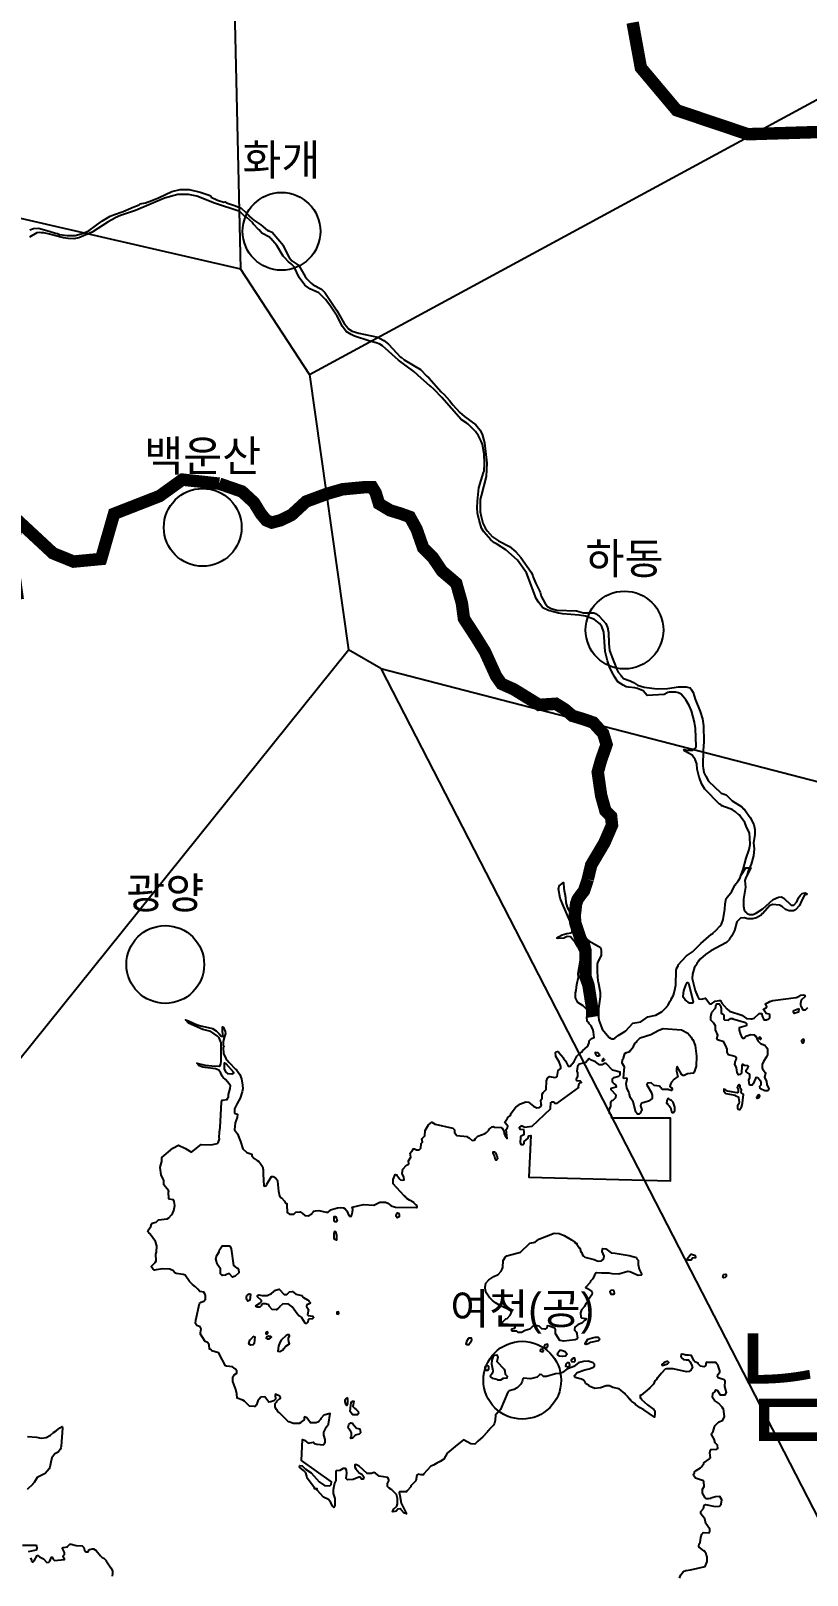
# Model space of a CAD drawing. Header units: millimetres. Extents: x -954552 to 1497340, y -301250 to 736091.
# Drawn here: x 248636 to 273600, y 144995 to 194640 of the extents above; entities that cross this region are included whole.
import ezdxf
from ezdxf.enums import TextEntityAlignment as Align

# ---------------------------------------------------------------- set-up
doc = ezdxf.new("R2010")
doc.units = ezdxf.units.MM
for name, color, linetype in [('2121', 7, 'Continuous'), ('2122', 7, 'Continuous'), ('2411', 7, 'Continuous'), ('AWS', 4, 'Continuous'), ('AWS명', 2, 'Continuous'), ('MAIN-RIVER', 5, 'Continuous'), ('관측소명', 3, 'Continuous'), ('티센', 6, 'Continuous')]:
    doc.layers.add(name, color=color, linetype=linetype)
doc.styles.get("Standard").update_dxf_attribs({"font": ''})
doc.styles.get('Standard').set_extended_font_data('Gulim')

msp = doc.modelspace()

# ---------------------------------------------------------------- linework, layer by layer
at = {"layer": '2121', "color": 7}
for points in [[(269491, 144899), (269534, 145005), (269612, 145096), (269640, 145118), (269702, 145140), (269846, 145162), (270321, 145267), (270389, 145433), (270388, 145570), (270372, 145604), (270378, 145611), (270366, 145622), (270357, 145676), (270288, 145780), (270275, 145780), (270131, 145888), (270118, 145923), (270130, 146001), (270161, 146044), (270178, 146200), (270210, 146307), (270254, 146351), (270254, 146364), (270454, 146358), (270472, 146392), (270472, 146477), (270347, 146658), (270315, 146807), (270183, 146969), (270183, 147044), (270264, 147138), (270288, 147245), (270288, 147245), (270326, 147266), (270645, 147202), (270779, 147215), (270832, 147277), (270857, 147415), (270788, 147524), (270656, 147514), (270505, 147466), (270498, 147457), (270429, 147450), (270351, 147447), (270316, 147475), (270231, 147631), (270236, 147759), (270287, 147844), (270280, 148001), (270267, 148022), (270011, 148115), (269958, 148192), (269947, 148236), (269979, 148280), (269979, 148312), (270035, 148362), (270174, 148440), (270204, 148471), (270278, 148587), (270278, 148600), (270465, 148732), (270465, 148745), (270490, 148769), (270473, 148925), (270473, 148925), (270489, 149026), (270501, 149038), (270695, 149042), (270726, 149070), (270719, 149170), (270638, 149251), (270613, 149363), (270524, 149517), (270537, 149560), (270574, 149615), (270620, 149761), (270642, 149801), (270754, 149914), (270885, 149979), (270947, 150089), (270909, 150339), (270896, 150339), (270871, 150395), (270752, 150525), (270620, 150610), (270558, 150701), (270570, 150834), (270638, 150898), (270663, 150950), (270707, 150938), (270808, 150788), (270964, 150795), (271007, 150865), (270957, 151064), (270969, 151233), (270931, 151276), (270931, 151276), (270743, 151335), (270718, 151370), (270731, 151444), (270792, 151520), (270792, 151563), (270736, 151723), (270666, 151828), (270404, 151827), (270360, 151843), (270348, 151830), (270330, 151709), (270306, 151708), (270293, 151695), (270173, 151708), (270095, 151790), (270093, 151804), (269986, 151848), (269952, 151896), (269885, 152052), (269780, 152071), (269695, 152071), (269636, 152083), (269581, 152096), (269551, 152087), (269543, 152028), (269560, 151977), (269620, 151931), (269713, 151918), (269781, 151914), (269836, 151855), (269887, 151733), (269887, 151733), (269908, 151657), (269871, 151593), (269807, 151538), (269719, 151525), (269293, 151627), (269080, 151629), (269036, 151613), (268906, 151481), (268888, 151448), (268869, 151441), (268863, 151421), (268783, 151330), (268771, 151327), (268762, 151298), (268707, 151243), (268657, 151137), (268539, 151015), (268539, 151002), (268521, 150996), (268265, 150783), (268233, 150768), (268233, 150699), (268252, 150686), (268278, 150640), (268466, 150468), (268673, 150322), (268699, 150278), (268704, 150188), (268688, 150076), (268352, 150308), (268229, 150375), (268229, 150375), (268084, 150476), (268057, 150512), (267949, 150588), (267925, 150612), (267915, 150639), (267895, 150645), (267829, 150715), (267809, 150752), (267755, 150800), (267735, 150834), (267558, 150984), (267346, 151027), (267245, 151077), (267133, 151076), (266952, 151011), (266771, 150993), (266589, 151074), (266564, 151103), (266467, 151154), (266464, 151196), (266408, 151261), (266339, 151292), (266136, 151347), (266126, 151360), (266120, 151410), (266126, 151428), (266206, 151504), (266451, 151590), (266585, 151625), (266725, 151683), (266762, 151725), (266762, 151725), (266762, 151774), (266724, 151824), (266562, 151868), (266410, 151860), (266326, 151845), (266250, 151816), (266102, 151705), (265875, 151615), (265732, 151508), (265636, 151479), (265508, 151464), (265220, 151376), (265120, 151378), (265064, 151438), (265013, 151443), (264989, 151434), (264920, 151359), (264703, 151302), (264477, 151323), (264458, 151304), (264436, 151224), (264396, 151135), (264273, 151012), (264178, 150959), (264022, 150921), (263971, 150874), (263737, 150321), (263706, 150277), (263617, 150203), (263612, 150177), (263575, 150139), (263575, 150139), (263569, 149977), (263545, 149878), (263514, 149820), (263373, 149676), (263367, 149656), (263337, 149638), (263321, 149604), (263321, 149604), (263173, 149437), (263008, 149298), (262911, 149201), (262786, 149216), (262550, 149340), (262350, 149181), (262025, 148911), (261920, 148724), (261797, 148648), (261692, 148593), (261588, 148533), (261494, 148495), (261264, 148235), (261264, 148223), (261186, 148223), (261089, 148238), (261051, 148212), (261021, 148031), (260853, 147862), (260853, 147836), (260736, 147708), (260716, 147674), (260491, 147667), (260484, 147649), (260498, 147553), (260542, 147311), (260718, 146962), (260642, 146985), (260536, 147102), (260536, 147114), (260517, 147124), (260442, 147111), (260380, 147054), (260337, 147036), (260262, 147029), (260299, 147113), (260405, 147210), (260430, 147285), (260429, 147460), (260391, 147582), (260247, 147732), (260247, 147732), (260184, 147772), (260184, 147785), (260159, 147791), (260103, 147847), (260103, 147941), (260152, 148028), (260152, 148053), (260120, 148137), (259840, 148177), (259721, 148271), (259670, 148289), (259586, 148266), (259452, 148263), (259189, 148493), (259110, 148540), (259063, 148556), (259051, 148543), (259051, 148464), (259083, 148415), (259196, 148281), (259283, 148238), (259346, 148150), (259321, 148076), (259271, 148081), (259221, 148144), (259183, 148144), (259002, 148068), (258815, 148061), (258777, 148099), (258794, 148280), (258789, 148368), (258789, 148368), (258751, 148423), (258677, 148423), (258576, 148361), (258457, 148348), (258439, 148338), (258447, 148041), (258403, 147947), (258360, 147735), (258361, 147622), (258411, 147460), (258411, 147235), (258381, 147167), (258333, 147215), (258280, 147331), (258211, 147422), (258049, 147503), (257848, 147730), (257817, 147733), (257848, 147770), (257758, 147767), (257760, 147802), (257522, 148116), (257509, 148177), (257475, 148282), (257407, 148353), (257277, 148462), (257289, 148518), (257358, 148507), (257470, 148401), (257648, 148286), (257909, 147990), (257909, 147990), (258079, 147871), (258254, 147866), (258291, 147903), (258309, 147990), (257338, 148675), (257374, 149350), (257436, 149337), (257555, 149234), (257730, 149264), (257755, 149229), (257837, 149201), (258042, 149187), (258074, 149215), (258105, 149271), (258105, 149352), (258060, 149489), (258060, 149589), (258146, 149759), (258210, 149846), (258260, 150189), (258052, 150139), (257961, 150029), (257948, 149996), (257896, 149945), (257891, 149926), (257815, 149895), (257628, 149894), (257515, 150056), (257440, 150081), (257427, 150055), (257428, 149987), (257428, 149987), (257345, 149937), (257333, 149912), (257313, 149899), (257259, 149874), (257085, 149867), (256933, 149918), (256897, 149941), (256628, 150215), (256590, 150243), (256549, 150314), (256532, 150320), (256496, 150390), (256495, 150515), (256544, 150570), (256544, 150582), (256638, 150675), (256669, 150681), (256669, 150700), (256644, 150743), (256525, 150806), (256507, 150808), (256488, 150790), (256501, 150652), (256451, 150599), (256352, 150565), (256288, 150558), (256157, 150726), (256026, 150720), (255933, 150601), (255896, 150469), (255846, 150419), (255846, 150419), (255820, 150412), (255664, 150424), (255504, 150590), (255457, 150617), (255265, 150688), (255255, 150820), (255225, 150966), (255131, 151216), (255130, 151366), (255173, 151435), (255255, 151485), (255255, 151566), (255204, 151631), (255123, 151691), (254929, 151712), (254892, 151726), (254690, 152108), (254665, 152139), (254458, 152201), (254428, 152248), (254384, 152264), (254366, 152400), (254354, 152422), (254314, 152475), (254239, 152506), (254095, 152743), (254091, 152784), (254112, 152912), (254075, 152980), (253975, 153018), (253925, 153088), (253925, 153088), (253945, 153193), (254060, 153724), (254110, 153774), (254197, 153806), (254247, 153862), (254253, 153987), (254234, 154040), (254202, 154087), (254065, 154118), (254008, 154187), (253932, 154261), (253837, 154335), (253738, 154437), (253594, 154635), (253538, 154659), (253311, 154688), (253269, 154709), (253219, 154762), (253219, 154774), (253100, 154833), (252882, 154844), (252669, 154807), (252614, 154804), (252555, 154838), (252501, 154913), (252635, 155042), (252669, 155100), (252658, 155316), (252675, 155380), (252685, 155581), (252640, 155720), (252640, 155720), (252472, 155959), (252472, 155972), (252427, 156003), (252399, 156045), (252410, 156089), (252496, 156199), (252517, 156281), (252538, 156311), (252664, 156340), (252739, 156412), (253020, 156454), (253076, 156485), (253156, 156574), (253200, 156642), (253231, 156721), (253262, 156876), (253249, 157008), (253224, 157055), (253086, 157082), (253074, 157094), (253067, 157319), (253073, 157325), (253061, 157360), (253067, 157369), (253048, 157369), (252910, 157537), (252909, 157693), (252902, 157708), (252827, 157862), (252799, 158100), (252805, 158155), (252805, 158155), (252845, 158293), (252844, 158418), (252844, 158418), (253203, 158718), (253387, 158817), (253607, 158711), (253805, 158591), (254110, 158839), (254429, 158824), (254627, 158874), (254667, 158927), (254667, 158927), (254698, 159018), (254691, 159062), (254697, 159230), (254722, 159380), (254762, 160205), (254788, 160268), (254944, 160281), (254956, 160293), (254950, 160319), (254990, 160375), (254996, 160447), (255048, 160638), (255061, 160725), (255014, 160794), (255014, 160794), (254898, 160925), (254816, 160990), (254783, 161040), (254747, 161137), (254684, 161224), (254578, 161267), (254240, 161310), (254165, 161328), (254046, 161371), (253970, 161454), (254240, 161385), (254454, 161367), (254696, 161361), (254715, 161370), (254741, 161420), (254758, 161530), (254753, 161967), (254751, 162110), (254739, 162166), (254687, 162270), (254643, 162323), (254423, 162472), (254161, 162540), (253704, 162738), (253607, 162848), (253707, 162817), (253986, 162689), (254145, 162639), (254474, 162566), (254592, 162498), (254669, 162414), (254669, 162414), (254684, 162411), (254686, 162397), (254755, 162317), (254817, 162315), (254795, 162473), (254799, 162623), (254834, 162603), (254887, 162471), (254893, 162405), (254863, 162313), (254819, 162149), (254820, 162035), (254857, 161989), (254819, 161960), (254836, 161767), (254908, 161605), (255002, 161481), (255232, 161255), (255253, 161247), (255253, 161235), (255360, 161089), (255408, 160945), (255442, 160748), (255455, 160638), (255436, 160532), (255368, 160326), (255274, 160157), (255182, 159988), (255183, 159857), (255195, 159838), (255286, 159816), (255265, 159710), (255208, 159533), (255187, 159313), (255286, 159179), (255378, 158931), (255456, 158697), (255584, 158584), (255737, 158528), (255737, 158472), (255813, 158384), (255913, 158319), (255969, 158295), (255969, 158282), (256013, 158241), (256082, 158135), (256107, 158023), (256104, 157886), (256127, 157511), (256140, 157499), (256200, 157505), (256215, 157521), (256228, 157559), (256370, 157812), (256427, 157812), (256495, 157778), (256495, 157765), (256508, 157765), (256552, 157700), (256564, 157656), (256604, 157342), (256635, 157187), (256671, 157137), (256691, 157127), (256792, 157013), (256826, 156949), (256868, 156939), (256866, 156903), (256874, 156651), (256874, 156651), (256955, 156599), (257093, 156596), (257159, 156659), (257293, 156678), (257363, 156632), (257449, 156553), (257555, 156541), (257668, 156610), (257668, 156623), (257723, 156679), (257723, 156692), (257786, 156711), (257898, 156718), (258136, 156662), (258192, 156662), (258267, 156724), (258267, 156737), (258498, 156807), (258595, 156813), (258685, 156801), (258748, 156774), (258801, 156703), (258861, 156551), (258880, 156530), (258930, 156527), (258954, 156573), (258975, 156662), (258986, 156764), (258970, 156827), (259329, 156910), (259660, 156886), (259660, 156886), (259859, 156980), (260043, 156984), (260116, 156954), (260228, 156863), (260359, 156819), (261028, 156813), (261059, 156828), (261046, 156878), (261028, 156885), (260947, 156962), (260952, 156972), (260815, 157051), (260731, 157106), (260692, 157140), (260698, 157150), (260675, 157155), (260666, 157183), (260637, 157193), (260288, 157569), (260288, 157712), (260356, 157869), (260406, 157866), (260406, 157853), (260500, 157720), (260526, 157701), (260576, 157695), (260638, 157708), (260625, 157789), (260581, 157902), (260593, 158049), (260711, 158170), (260711, 158170), (260774, 158201), (260792, 158220), (260779, 158314), (260854, 158427), (260829, 158558), (260922, 158664), (260928, 158696), (260972, 158699), (261034, 158668), (261128, 158672), (261178, 158721), (261184, 158871), (261227, 158916), (261208, 159021), (261302, 159115), (261319, 159284), (261419, 159472), (261529, 159557), (261637, 159488), (262207, 159362), (262257, 159313), (262263, 159225), (262339, 159125), (262663, 159098), (262663, 159086), (262733, 159058), (262827, 158967), (262901, 158974), (262932, 159034), (263007, 159103), (263248, 159195), (263248, 159195), (263291, 159227), (263359, 159303), (263359, 159316), (263469, 159409), (263503, 159417), (263541, 159395), (263762, 159380), (263788, 159360), (263844, 159280), (263856, 159187), (263892, 159115), (263950, 159035), (263919, 159325), (263969, 159387), (263974, 159425), (263886, 159530), (263880, 159552), (263967, 159680), (263967, 159693), (264048, 159775), (264061, 159775), (264079, 159843), (264222, 160025), (264235, 160025), (264235, 160038), (264378, 160144), (264554, 160214), (264634, 160196), (264803, 160070), (264909, 160021), (264997, 160028), (264997, 160028), (265040, 160062), (265059, 160098), (265046, 160135), (265040, 160259), (265083, 160328), (265083, 160459), (265108, 160509), (265207, 160604), (265219, 160884), (265250, 160966), (265318, 161029), (265487, 160998), (265531, 161002), (265556, 161030), (265592, 161223), (265680, 161279), (265674, 161342), (265623, 161498), (265522, 161672), (265503, 161797), (265534, 161822), (265572, 161826), (265618, 161800), (265766, 161620), (265766, 161608), (265829, 161527), (265917, 161353), (265980, 161355), (266110, 161512), (266197, 161675), (266337, 161808), (266337, 161808), (266376, 161833), (266376, 161846), (266552, 161995), (266589, 162113), (266595, 162176), (266670, 162245), (266751, 162283), (266733, 162448), (266705, 162544), (266656, 162639), (266662, 162645), (266583, 162730), (266577, 162762), (266531, 162807), (266516, 162930), (266524, 162976), (266523, 163163), (266400, 163292), (266229, 163406), (266147, 163549), (266156, 163720), (266174, 163795), (266189, 163987), (266245, 164218), (266232, 164337), (266308, 164761), (266329, 165031), (266316, 165034), (266258, 165140), (266249, 165173), (266232, 165185), (266232, 165185), (266236, 165198), (266223, 165198), (266154, 165321), (265990, 165517), (265884, 165523), (265773, 165475), (265594, 165463), (265546, 165468), (265609, 165519), (265725, 165575), (265876, 165621), (266015, 165641), (266040, 165667), (266040, 165748), (265976, 166011), (265728, 166581), (265661, 166759), (265604, 167062), (265616, 167078), (265622, 167159), (265765, 167259), (265772, 167071), (265830, 166784), (265837, 166616), (265887, 166472), (266119, 166058), (266447, 165519), (266565, 165400), (266578, 165400), (266603, 165375), (266953, 165174), (266979, 165082), (266979, 164926), (266855, 164676), (266849, 164626), (266847, 164389), (266864, 164089), (266876, 164064), (266946, 163733), (266947, 163583), (266886, 163208), (266892, 162939), (266905, 162839), (266994, 162578), (267013, 162549), (267238, 162281), (267251, 162278), (267251, 162266), (267316, 162240), (267376, 162235), (267376, 162235), (267420, 162254), (267527, 162338), (267737, 162468), (267756, 162489), (267769, 162489), (267993, 162744), (268255, 162782), (268479, 162944), (268735, 163002), (268941, 163112), (269091, 163266), (269091, 163278), (269134, 163322), (269187, 163431), (269231, 163497), (269231, 163515), (269302, 163641), (269327, 163710), (269376, 163960), (269387, 164439), (269399, 164494), (269449, 164578), (269455, 164616), (269716, 164904), (269909, 165030), (270177, 165300), (270520, 165599), (270569, 165620), (270569, 165632), (270678, 165729), (270794, 165854), (270794, 165854), (270842, 165927), (270899, 166077), (270951, 166407), (270963, 166580), (270997, 166746), (271177, 166977), (271270, 167172), (271390, 167331), (271441, 167414), (271469, 167491), (271626, 167730), (271790, 167732), (271628, 167421), (271601, 167323), (271616, 167108), (271553, 166729), (271554, 166501), (271575, 166384), (271596, 166347), (271631, 166309), (271644, 166309), (271644, 166296), (271673, 166261), (271742, 166230), (271854, 166230), (271936, 166261), (272172, 166413), (272503, 166713), (272677, 166795), (272771, 166796), (272846, 166758), (273084, 166535), (273172, 166535), (273265, 166635), (273323, 166764), (273377, 166847), (273439, 166910), (273533, 166926), (273578, 166906), (273591, 166875), (273513, 166857), (273426, 166699), (273426, 166699), (273353, 166523), (273228, 166378), (273160, 166347), (273023, 166346), (272909, 166390), (272810, 166483), (272710, 166533), (272491, 166557), (272385, 166513), (272173, 166260), (272148, 166256), (272148, 166244), (272117, 166209), (271973, 166131), (271842, 166099), (271692, 166098), (271580, 166130), (271455, 166116), (271343, 165997), (271259, 165723), (271176, 165552), (271101, 165440), (271101, 165428), (271008, 165330), (270502, 165064), (270334, 164951), (270173, 164812), (270128, 164756), (270110, 164750), (270105, 164724), (270051, 164656), (270051, 164656), (270039, 164619), (269979, 164536), (269918, 164312), (269906, 164174), (269995, 163793), (270070, 163609), (270121, 163519), (270208, 163513), (270333, 163539), (270471, 163358), (270527, 163364), (270646, 163449), (270776, 163471), (270813, 163467), (270856, 163382), (271019, 163196), (271104, 163123), (271503, 162993), (271647, 162887), (271789, 162874), (271824, 162884), (271897, 162895), (272059, 163047), (272127, 163048), (272162, 162939), (272193, 162877), (272222, 162846), (272298, 162846), (272365, 162880), (272397, 162915), (272397, 162999), (272397, 162999), (272378, 163024), (272277, 163045), (272196, 163176), (272196, 163193), (272298, 163248), (272308, 163270), (272283, 163320), (272251, 163354), (272270, 163376), (272345, 163405), (272395, 163439), (272495, 163471), (273244, 163567), (273332, 163593), (273394, 163642), (273488, 163649), (273519, 163640), (273532, 163593), (273406, 163482), (273382, 163368), (273383, 163327), (273396, 163282), (273458, 163165), (273545, 163168), (273620, 163244)], [(248526, 149450), (248820, 149425), (248971, 149402), (249133, 149421), (249264, 149490), (249364, 149584), (249451, 149629), (249569, 149735), (249644, 149774), (249655, 149721), (249615, 149136), (249604, 149086), (249583, 149036), (249509, 148945), (249403, 148897), (249310, 148766), (249273, 148625), (249249, 148460), (249224, 148409), (249093, 148262), (248837, 148136), (248737, 147973), (248737, 147973), (248700, 147933), (248700, 147920), (248514, 147745)], [(248621, 145553), (248659, 145471), (248659, 145446), (248678, 145422), (248708, 145427), (248747, 145452), (248833, 145628), (248860, 145625), (248914, 145586), (249040, 145522), (249153, 145401), (249209, 145407), (249247, 145448), (249303, 145567), (249321, 145567), (249352, 145511), (249396, 145470), (249715, 145502), (249721, 145522), (249677, 145596), (249677, 145615), (249714, 145655), (249714, 145718), (249653, 145846), (249653, 145846), (249653, 145867), (249676, 145884), (249819, 145903), (249819, 145916), (249894, 145987), (249932, 145991), (250095, 145951), (250288, 145933), (250338, 145883), (250360, 145799), (250395, 145749), (250418, 145741), (250476, 145739), (250504, 145792), (250532, 145821), (250607, 145837), (250651, 145840), (250732, 145785), (250870, 145616), (250933, 145566), (250983, 145545), (251052, 145470), (251052, 145457), (251211, 145233), (251259, 145131), (251266, 145055), (251247, 144956)], [(248369, 145957), (248801, 145956), (248801, 145956), (248814, 145934), (248826, 145859), (248808, 145793), (248552, 145746)]]:
    msp.add_lwpolyline(points, dxfattribs=at)
at = {"layer": '2122', "color": 7}
for points in [[(269623, 163709), (269634, 163779), (269694, 163962), (269737, 164042), (269750, 164046), (269781, 164021), (269934, 163437), (269927, 163381), (269814, 163384), (269681, 163493), (269621, 163562), (269614, 163583), (269623, 163709), (269623, 163709)], [(271002, 161956), (270925, 162144), (270719, 162209), (270699, 162234), (270731, 162359), (270655, 162521), (270648, 162659), (270598, 162742), (270510, 162821), (270507, 162834), (270498, 162958), (270535, 163096), (270653, 163227), (270677, 163340), (270702, 163365), (270770, 163365), (270809, 163303), (270834, 163209), (270834, 163059), (270860, 163050), (270922, 162997), (270923, 162872), (270947, 162847), (271066, 162835), (271135, 162885), (271210, 162889), (271210, 162876), (271623, 162762), (271654, 162733), (271655, 162675), (271636, 162652), (271636, 162652), (271412, 162591), (271411, 162517), (271443, 162405), (271500, 162284), (271519, 162281), (271525, 162255), (271580, 162262), (271630, 162318), (271786, 162375), (271905, 162366), (271911, 162347), (271924, 162347), (271932, 162322), (271945, 162320), (272018, 162176), (272100, 162088), (272238, 162033), (272306, 161949), (272326, 161908), (272320, 161721), (272295, 161658), (272198, 161502), (272158, 161408), (272152, 161302), (272165, 161270), (272214, 161196), (272252, 161158), (272265, 161127), (272228, 160990), (272298, 160871), (272304, 160752), (272304, 160752), (272367, 160640), (272361, 160584), (272336, 160568), (272236, 160562), (272099, 160627), (272086, 160642), (272079, 160714), (272117, 160752), (272117, 160839), (272070, 160916), (272010, 160982), (271966, 160989), (271935, 160957), (271867, 160789), (271829, 160751), (271770, 160745), (271742, 160760), (271729, 160907), (271754, 160982), (271753, 161082), (271734, 161110), (271641, 161175), (271640, 161231), (271694, 161301), (271709, 161350), (271690, 161372), (271590, 161378), (271537, 161409), (271508, 161412), (271497, 161362), (271491, 161137), (271491, 161137), (271435, 161084), (271397, 161081), (271347, 161149), (271328, 161305), (271277, 161424), (271300, 161535), (271319, 161566), (271325, 161614), (271314, 161643), (271283, 161671), (271070, 161717), (271032, 161810), (271026, 161903), (271002, 161956), (271002, 161956)], [(273332, 163216), (273327, 163093), (273184, 163052), (273158, 163083), (273164, 163127), (273177, 163142), (273332, 163216), (273332, 163216)], [(269438, 161027), (269327, 160936), (269243, 160842), (269206, 160779), (269187, 160704), (269216, 160674), (269233, 160668), (269256, 160617), (269256, 160592), (269231, 160576), (269150, 160595), (269144, 160604), (268956, 160607), (268912, 160640), (268918, 160650), (268898, 160658), (268856, 160713), (268681, 160740), (268580, 160821), (268468, 160808), (268455, 160795), (268449, 160752), (268588, 160521), (268619, 160427), (268620, 160315), (268501, 160227), (268289, 160164), (268253, 160129), (268246, 160083), (268284, 159958), (268228, 159845), (268228, 159845), (268197, 159814), (268141, 159816), (268096, 159876), (268008, 160207), (267919, 160337), (267873, 160474), (267867, 160523), (267800, 160662), (267781, 160799), (267811, 160943), (267805, 160971), (267712, 160961), (267699, 160974), (267724, 161340), (267653, 161455), (267659, 161567), (267691, 161611), (267740, 161761), (267794, 161797), (267838, 161804), (267896, 161830), (267906, 161856), (267931, 161874), (267931, 161887), (268016, 161989), (268064, 162081), (268123, 162143), (268123, 162156), (268231, 162263), (268575, 162371), (268831, 162518), (268831, 162518), (268968, 162572), (269562, 162524), (269762, 162418), (269875, 162287), (269907, 162217), (269919, 162214), (269994, 162019), (270039, 161682), (270028, 161356), (269972, 161163), (269948, 161135), (269754, 161112), (269642, 161059), (269604, 161055), (269591, 161080), (269573, 161083), (269423, 161344), (269402, 161286), (269398, 161193), (269438, 161027), (269438, 161027)], [(272122, 162261), (272087, 162288), (272054, 162283), (272044, 162262), (272071, 162237), (272095, 162216), (272111, 162220), (272121, 162238), (272122, 162259), (272122, 162259)], [(273504, 162179), (273491, 162218), (273464, 162224), (273421, 162184), (273417, 162146), (273438, 162109), (273467, 162112), (273490, 162144), (273505, 162183), (273505, 162183)], [(254865, 161269), (254865, 161462), (254884, 161458), (254911, 161439), (255147, 161169), (255147, 161131), (255103, 161097), (254985, 161106), (254909, 161174), (254865, 161269), (254865, 161269)], [(266852, 161786), (266784, 161792), (266778, 161768), (266802, 161717), (266836, 161688), (266887, 161687), (266916, 161699), (266928, 161715), (266922, 161725), (266871, 161784), (266852, 161786), (266852, 161786)], [(267077, 161582), (267055, 161599), (267015, 161567), (267010, 161528), (267030, 161513), (267066, 161539), (267092, 161567), (267089, 161574), (267089, 161574)], [(271397, 160342), (271419, 160206), (271407, 160144), (271363, 160087), (271357, 159993), (271370, 159974), (271419, 159959), (271445, 159969), (271447, 159983), (271493, 160039), (271525, 160156), (271528, 160270), (271548, 160354), (271555, 160450), (271480, 160512), (271493, 160600), (271449, 160650), (271442, 160737), (271429, 160759), (271405, 160762), (271367, 160712), (271355, 160674), (271380, 160612), (271380, 160521), (271355, 160505), (271043, 160548), (270968, 160611), (270924, 160616), (270924, 160548), (270987, 160473), (271283, 160428), (271283, 160428), (271285, 160416), (271381, 160372), (271397, 160342), (271397, 160342)], [(272071, 160424), (272045, 160436), (272023, 160425), (271988, 160384), (271968, 160356), (271983, 160330), (271998, 160324), (272022, 160338), (272042, 160354), (272075, 160400), (272071, 160422), (272071, 160422)], [(269166, 160081), (269201, 160028), (269234, 159896), (269258, 159867), (269302, 159864), (269346, 159933), (269345, 160043), (269295, 160196), (269238, 160255), (269213, 160264), (269157, 160311), (269119, 160317), (269094, 160279), (269082, 160169), (269120, 160142), (269114, 160135), (269166, 160081), (269166, 160081)], [(263545, 158471), (263503, 158560), (263508, 158604), (263540, 158602), (263567, 158580), (263626, 158483), (263640, 158382), (263613, 158337), (263594, 158337), (263581, 158349), (263545, 158471), (263545, 158471)], [(258389, 156438), (258392, 156525), (258436, 156522), (258464, 156467), (258487, 156388), (258465, 156354), (258415, 156357), (258393, 156375), (258389, 156438), (258389, 156438)], [(260385, 156564), (260423, 156639), (260466, 156629), (260483, 156580), (260479, 156514), (260411, 156482), (260386, 156526), (260385, 156564), (260385, 156564)], [(258379, 155915), (258383, 155832), (258404, 155798), (258424, 155798), (258445, 155776), (258476, 155776), (258474, 155926), (258438, 156032), (258400, 156038), (258382, 155975), (258379, 155915), (258379, 155915)], [(266476, 154237), (266541, 154213), (266679, 154117), (266685, 154069), (266673, 154005), (266567, 153860), (266536, 153779), (266487, 153729), (266444, 153635), (266344, 153522), (266313, 153428), (266321, 153291), (266346, 153263), (266482, 153245), (266494, 153211), (266470, 153201), (266470, 153188), (266432, 153172), (266358, 153098), (266233, 153054), (266133, 152966), (266115, 152903), (266121, 152872), (266134, 152872), (266127, 152862), (266177, 152816), (266196, 152766), (266190, 152747), (266216, 152609), (266191, 152584), (266135, 152563), (266135, 152563), (265779, 152521), (265647, 152539), (265518, 152736), (265504, 152740), (265503, 152887), (265489, 152939), (265309, 153000), (265240, 153006), (265227, 152943), (265177, 152897), (265071, 152912), (264984, 152999), (264871, 153023), (264783, 152998), (264678, 152898), (264528, 152864), (264409, 152797), (264303, 152800), (264266, 152834), (264116, 152840), (264090, 152865), (264102, 152909), (264196, 152934), (264215, 152971), (264209, 153015), (263986, 153049), (263827, 153061), (263796, 153085), (263808, 153126), (263912, 153230), (263949, 153249), (263949, 153249), (264046, 153355), (264089, 153440), (264076, 153505), (263738, 153657), (263577, 153752), (263482, 153819), (263393, 153909), (263389, 153928), (263373, 153934), (263293, 154062), (263260, 154144), (263247, 154244), (263267, 154380), (263360, 154487), (263528, 154594), (263659, 154660), (263759, 154763), (263796, 154826), (263815, 154888), (263827, 155113), (263902, 155232), (263945, 155260), (264382, 155377), (264681, 155666), (264849, 155698), (264974, 155798), (265460, 155987), (265629, 155982), (265786, 155914), (266017, 155777), (266124, 155698), (266124, 155698), (266136, 155665), (266187, 155662), (266190, 155632), (266280, 155508), (266293, 155505), (266325, 155390), (266337, 155371), (266350, 155371), (266351, 155342), (266370, 155330), (266363, 155311), (266394, 155259), (266413, 155259), (266450, 155216), (266751, 155142), (266850, 155095), (266894, 155086), (266988, 155096), (267050, 155149), (267075, 155249), (267012, 155398), (267018, 155473), (267031, 155499), (267131, 155487), (267293, 155356), (267425, 155347), (267873, 155273), (268112, 155206), (268125, 155159), (268162, 155122), (268163, 154978), (268163, 154978), (268201, 154834), (268276, 154679), (268270, 154647), (268264, 154638), (268164, 154628), (267903, 154744), (267839, 154752), (267539, 154670), (267325, 154679), (267231, 154698), (266982, 154698), (266835, 154710), (266809, 154699), (266765, 154642), (266703, 154517), (266628, 154442), (266619, 154406), (266476, 154237), (266476, 154237)], [(254605, 155085), (254586, 155163), (254617, 155275), (254687, 155389), (254707, 155447), (254785, 155582), (255010, 155580), (255041, 155558), (255078, 155485), (255155, 154946), (255250, 154875), (255287, 154862), (255312, 154828), (255319, 154716), (255207, 154603), (255119, 154578), (255025, 154683), (254994, 154683), (254916, 154654), (254888, 154633), (254788, 154629), (254794, 154639), (254775, 154639), (254737, 154676), (254731, 154839), (254630, 154987), (254605, 155085), (254605, 155085)], [(269881, 155304), (269855, 155302), (269737, 155153), (269756, 155134), (269868, 155128), (269912, 155196), (270018, 155206), (270018, 155225), (269999, 155247), (270005, 155259), (269881, 155304), (269881, 155304)], [(270895, 154619), (270913, 154663), (270988, 154673), (271001, 154657), (270995, 154591), (270963, 154563), (270907, 154556), (270894, 154569), (270895, 154619), (270895, 154619)], [(255568, 153926), (255578, 153986), (255609, 154016), (255656, 154036), (255696, 154023), (255678, 153836), (255616, 153798), (255572, 153861), (255568, 153926), (255568, 153926)], [(256905, 153711), (256728, 153708), (256635, 153624), (256635, 153612), (256578, 153558), (256528, 153526), (256391, 153532), (256303, 153641), (256303, 153666), (256284, 153669), (256284, 153682), (256178, 153712), (256085, 153712), (256048, 153669), (256042, 153649), (255997, 153609), (255910, 153605), (255872, 153627), (255878, 153658), (255999, 153740), (256053, 153793), (256053, 153819), (255921, 153936), (255927, 153986), (255964, 154002), (256071, 153981), (256240, 153987), (256370, 154050), (256502, 154157), (256626, 154189), (256777, 154015), (256777, 154015), (256871, 154021), (256952, 154102), (257045, 154115), (257145, 154034), (257158, 154034), (257158, 154022), (257352, 153979), (257408, 153917), (257537, 153846), (257578, 153813), (257578, 153800), (257615, 153762), (257615, 153743), (257590, 153714), (257509, 153679), (257503, 153633), (257559, 153532), (257535, 153362), (257553, 153336), (257703, 153321), (257729, 153293), (257729, 153281), (257691, 153230), (257579, 153224), (257554, 153198), (257542, 153124), (257498, 153083), (257473, 153080), (257473, 153092), (257461, 153092), (257354, 153267), (257354, 153267), (257335, 153279), (257342, 153292), (257272, 153332), (257254, 153329), (257197, 153391), (257096, 153548), (257034, 153625), (256905, 153711), (256905, 153711)], [(267385, 154032), (267410, 154057), (267384, 154144), (267297, 154157), (267260, 154118), (267273, 154044), (267286, 154032), (267385, 154032), (267385, 154032)], [(258544, 153416), (258527, 153462), (258476, 153450), (258470, 153393), (258516, 153382), (258550, 153410), (258550, 153410)], [(255817, 152673), (255838, 152658), (255820, 152443), (255789, 152393), (255714, 152389), (255657, 152418), (255645, 152436), (255673, 152546), (255776, 152649), (255817, 152673), (255817, 152673)], [(256255, 152810), (256221, 152821), (256187, 152775), (256210, 152741), (256233, 152747), (256255, 152775), (256255, 152804), (256255, 152804)], [(256358, 152667), (256278, 152673), (256210, 152644), (256199, 152610), (256239, 152593), (256284, 152593), (256341, 152627), (256370, 152650), (256358, 152662), (256358, 152662)], [(256644, 152468), (256595, 152358), (256583, 152196), (256639, 152187), (256758, 152246), (256770, 152275), (256831, 152351), (256957, 152428), (256936, 152490), (256926, 152565), (256926, 152609), (256950, 152684), (256944, 152725), (256887, 152716), (256843, 152696), (256688, 152546), (256644, 152468), (256644, 152468)], [(262655, 152520), (262711, 152604), (262711, 152616), (262735, 152626), (262798, 152620), (262804, 152548), (262765, 152460), (262717, 152401), (262668, 152398), (262636, 152422), (262655, 152520), (262655, 152520)], [(265210, 152410), (265167, 152400), (265148, 152353), (265173, 152310), (265220, 152307), (265260, 152369), (265260, 152400), (265247, 152416), (265210, 152410), (265210, 152410)], [(266692, 152623), (266778, 152649), (266878, 152649), (266915, 152612), (266922, 152575), (266885, 152524), (266635, 152477), (266561, 152435), (266498, 152414), (266466, 152420), (266460, 152442), (266547, 152580), (266692, 152623), (266692, 152623)], [(263479, 151670), (263457, 151776), (263473, 151900), (263513, 152032), (263525, 152057), (263544, 152066), (263625, 152073), (263650, 151988), (263625, 151864), (263857, 151614), (263882, 151552), (263889, 151459), (263949, 151388), (263946, 151327), (263822, 151318), (263740, 151265), (263659, 151264), (263627, 151283), (263490, 151320), (263427, 151373), (263421, 151392), (263433, 151436), (263487, 151511), (263501, 151557), (263479, 151670), (263479, 151670)], [(265092, 152175), (265117, 152212), (265080, 152263), (265030, 152250), (265017, 152200), (265092, 152175), (265092, 152175)], [(265730, 152218), (265823, 152184), (265874, 152109), (265874, 152084), (265830, 152037), (265728, 152022), (265631, 152039), (265574, 152089), (265580, 152145), (265647, 152225), (265686, 152230), (265730, 152218), (265730, 152218)], [(266106, 151853), (266143, 151890), (266130, 151966), (266080, 151966), (266080, 151954), (266055, 151954), (266055, 151941), (266031, 151941), (266006, 151915), (266019, 151866), (266106, 151853), (266106, 151853)], [(263245, 151660), (263257, 151707), (263314, 151732), (263338, 151728), (263351, 151707), (263352, 151600), (263333, 151569), (263282, 151569), (263251, 151625), (263245, 151660), (263245, 151660)], [(265944, 151690), (265968, 151740), (265957, 151791), (265944, 151815), (265880, 151815), (265844, 151778), (265831, 151715), (265857, 151715), (265881, 151690), (265944, 151690), (265944, 151690)], [(269121, 151868), (269004, 151833), (268923, 151766), (268946, 151735), (269012, 151751), (269110, 151786), (269148, 151829), (269125, 151864), (269125, 151864)], [(258818, 150707), (258776, 150673), (258740, 150638), (258730, 150619), (258735, 150561), (258759, 150502), (258789, 150463), (258804, 150458), (258819, 150490), (258830, 150547), (258833, 150590), (258830, 150639), (258821, 150689), (258818, 150707), (258818, 150707)], [(258913, 150368), (258931, 150538), (258963, 150573), (258981, 150580), (258981, 150592), (259019, 150592), (258995, 150417), (259042, 150360), (259113, 150312), (259163, 150255), (259170, 150187), (259145, 150149), (259000, 150153), (258964, 150170), (258971, 150179), (258958, 150179), (258908, 150255), (258913, 150368), (258913, 150368)], [(258911, 149632), (258849, 149712), (258841, 149751), (258865, 149836), (258921, 149886), (258978, 149883), (258978, 149871), (259103, 149724), (259216, 149693), (259231, 149646), (259235, 149574), (259191, 149528), (259060, 149493), (259041, 149474), (259041, 149462), (258979, 149402), (258929, 149386), (258917, 149402), (258942, 149454), (258948, 149567), (258911, 149632), (258911, 149632)]]:
    msp.add_lwpolyline(points, dxfattribs=at)
msp.add_lwpolyline([(267303, 159801), (267278, 159798), (267241, 159835), (267228, 159904), (267240, 159973), (267284, 160073), (267289, 160210), (267320, 160250), (267357, 160266), (267451, 160355), (267457, 160424), (267294, 160592), (267294, 160638), (267300, 160648), (267469, 160698), (267449, 160761), (267368, 160811), (267343, 160842), (267343, 160935), (267349, 160960), (267380, 160992), (267549, 161033), (267592, 161080), (267586, 161167), (267336, 161229), (267141, 161441), (267085, 161440), (267004, 161403), (266923, 161402), (266798, 161496), (266635, 161564), (266635, 161564), (266604, 161592), (266578, 161595), (266485, 161476), (266267, 161419), (266211, 161350), (266192, 161200), (266218, 161138), (266218, 161038), (266169, 160938), (266169, 160913), (266181, 160894), (266300, 160888), (266344, 160836), (266325, 160816), (266275, 160813), (266257, 160794), (266238, 160694), (266244, 160669), (266244, 160669), (265540, 160161), (265490, 160160), (265452, 160198), (265383, 160195), (265352, 160179), (265334, 160004), (265341, 159973), (265341, 159973), (264742, 159421), (264742, 159421), (264518, 159389), (264434, 159432), (264406, 159436), (264343, 159382), (264362, 159332), (264475, 159317), (264493, 159258), (264487, 159151), (264402, 159102), (264382, 159070), (264376, 158888), (264408, 158839), (264464, 158842), (264495, 158877), (264501, 158939), (264632, 159040), (264651, 159121), (264719, 159131), (264646, 157790), (269203, 157670), (269203, 159689), (267318, 159682)], close=True, dxfattribs=at)
at = {"layer": '2411', "const_width": 400}
for points in [[(276890, 184730), (277109, 186072), (277302, 187347), (277230, 188671), (276628, 190308), (275881, 191199), (274051, 191391), (271691, 191319), (269403, 192089), (268253, 193456), (267988, 194908)], [(248216, 176352), (248039, 177629), (248120, 178447), (248227, 178887), (249347, 177847), (250008, 177579), (250894, 177663), (251311, 179115), (252777, 179687), (253509, 180214), (254694, 180084)], [(254694, 180084), (255426, 179831), (255813, 179474), (256031, 179118), (256206, 178906), (256381, 178834), (256665, 178906), (257022, 179081), (257487, 179510), (258158, 179758), (258659, 179903), (259366, 179970), (259614, 179970), (259723, 179794), (259832, 179438), (260188, 179226), (260539, 179118), (260823, 179015), (261040, 178622), (261252, 178018), (261572, 177697), (261856, 177274), (262316, 176882), (262497, 176241), (262563, 175746), (262956, 175141), (263240, 174682), (263597, 173896), (263772, 173649), (264165, 173473), (264981, 172972), (265518, 173008), (265803, 172833), (266050, 172621), (266407, 172512), (266721, 172404), (267041, 172053), (267150, 171697), (266975, 171201), (266866, 170808), (266975, 170059), (267114, 169563), (267295, 169388), (267325, 169104), (267078, 168536), (266655, 167823), (266546, 167364)], [(266546, 167364), (266426, 166996), (266333, 166880), (266217, 166717), (266170, 166577), (266124, 166181), (266147, 165948), (266310, 165459), (266426, 165249), (266473, 165063), (266473, 164807), (266473, 164504), (266473, 164225), (266566, 163968), (266729, 162944)]]:
    msp.add_lwpolyline(points, dxfattribs=at)
at = {"layer": 'AWS'}
for centre in [(256696, 188196), (254161, 178678), (267726, 175379), (252959, 164626), (264438, 151261)]:
    msp.add_circle(centre, 1250, dxfattribs=at)
at = {"layer": 'MAIN-RIVER'}
for points in [[(271469, 167491), (271469, 167491), (271543, 167677), (271644, 168042), (271734, 168323), (271771, 168488), (271761, 168699), (271741, 168850), (271640, 169070), (271598, 169186), (271447, 169393), (271446, 169412), (271432, 169430), (271419, 169430), (271300, 169537), (271186, 169610), (270913, 169703), (270871, 169726), (270871, 169726), (270847, 169724), (270817, 169769), (270784, 169779), (270310, 170261), (270211, 170427), (270126, 170650), (270066, 170906), (270051, 171081), (269999, 171216), (269903, 171359), (269670, 171482), (269632, 171539), (269746, 171513), (269926, 171516), (270025, 171586), (270036, 171636), (270015, 172217), (269980, 172419), (269881, 172784), (269804, 172952), (269701, 173132), (269548, 173317), (269464, 173356), (269378, 173383), (269160, 173379), (269123, 173370), (269005, 173302), (268456, 173275), (268322, 173422), (268146, 173495), (268146, 173495), (268058, 173522), (267855, 173537), (267780, 173553), (267686, 173604), (267517, 173716), (267411, 173867), (267315, 174035), (267243, 174194), (267175, 174387), (267101, 174693), (267066, 175311), (266997, 175490), (266922, 175586), (266760, 175712), (266473, 175819), (266273, 175857), (265736, 175902), (265604, 175924), (265280, 176003), (265099, 176091), (264956, 176269), (264887, 176391), (264570, 177217), (264290, 177627), (263910, 177956), (263641, 178129), (263548, 178178), (263442, 178267), (263429, 178267), (263429, 178279), (263205, 178533), (263130, 178658), (263052, 178906), (262994, 179139), (262988, 179309), (262995, 179521), (263046, 179946), (263192, 180445), (263192, 180445), (263210, 180483), (263223, 180742), (263211, 181032), (263162, 181345), (263122, 181451), (263026, 181627), (262938, 181758), (262702, 182002), (262651, 182024), (262476, 182146), (261848, 182851), (261606, 183106), (261492, 183217), (261480, 183217), (261078, 183572), (260956, 183694), (260461, 184057), (259939, 184515), (259858, 184565), (259744, 184614), (259508, 184681), (259041, 184822), (258933, 184875), (258772, 184980), (258654, 185136), (258486, 185472), (258249, 185819), (258106, 186000), (257894, 186214), (257607, 186351), (257451, 186464), (257451, 186464), (257264, 186708), (257103, 187059), (257006, 187155), (256925, 187218), (256805, 187341), (256753, 187394), (256542, 187741), (256355, 187967), (256342, 187967), (256305, 188005), (256068, 188142), (255981, 188246), (255968, 188246), (255787, 188437), (255769, 188468), (255576, 188637), (255563, 188637), (255563, 188650), (255513, 188671), (255351, 188832), (254540, 189102), (253971, 189322), (253703, 189379), (253359, 189380), (252928, 189263), (252001, 188865), (251523, 188706), (251348, 188627), (251341, 188615), (251126, 188505), (250607, 188170), (250607, 188170), (250533, 188132), (250178, 187991), (250016, 187958), (249839, 187961), (249681, 187990), (249398, 188061), (249398, 188061), (249233, 188102), (249050, 188147), (248982, 188144), (248923, 188154), (248825, 188148), (248595, 188011)], [(248600, 188246), (248725, 188292), (248882, 188298), (249219, 188197), (249219, 188197), (249431, 188132), (249489, 188124), (249554, 188097), (249800, 188064), (250062, 188064), (250325, 188138), (250513, 188225), (250914, 188518), (251188, 188683), (251297, 188730), (251602, 188829), (251846, 188937), (251890, 188965), (252121, 189044), (252144, 189067), (252155, 189077), (252320, 189109), (252531, 189185), (252758, 189280), (253171, 189475), (253434, 189536), (253722, 189536), (254075, 189451), (254340, 189375), (254427, 189341), (254439, 189300), (254639, 189196), (254845, 189139), (254885, 189149), (254958, 189103), (255218, 189021), (255218, 189021), (255395, 188944), (255539, 188812), (255637, 188711), (255642, 188693), (255661, 188686), (255808, 188552), (256031, 188405), (256249, 188223), (256287, 188226), (256293, 188217), (256287, 188208), (256393, 188167), (256755, 187743), (256754, 187726), (256947, 187360), (257028, 187247), (257253, 187102), (257458, 186749), (257514, 186674), (257648, 186529), (257713, 186476), (257987, 186338), (258087, 186232), (258477, 185652), (258716, 185231), (258786, 185149), (258853, 185061), (258966, 184992), (259184, 184923), (259790, 184790), (259967, 184697), (259967, 184697), (259969, 184684), (259983, 184683), (260133, 184564), (260527, 184154), (260539, 184154), (260645, 184069), (261162, 183750), (261375, 183535), (261430, 183489), (261833, 183039), (261929, 182955), (262103, 182755), (262203, 182623), (262434, 182371), (262578, 182246), (262941, 181973), (263071, 181820), (263153, 181675), (263225, 181397), (263298, 180744), (263278, 180312), (263114, 179695), (263089, 179570), (263088, 179183), (263113, 179029), (263174, 178814), (263243, 178666), (263314, 178568), (263480, 178378), (263679, 178244), (264023, 178062), (264023, 178062), (264232, 177890), (264395, 177708), (264720, 177241), (264776, 177121), (264784, 177075), (264815, 177021), (264870, 176872), (265012, 176591), (265049, 176472), (265174, 176234), (265255, 176135), (265366, 176072), (265549, 176021), (266186, 175994), (266411, 175931), (266735, 175927), (266791, 175905), (266911, 175824), (267128, 175586), (267178, 175461), (267202, 175423), (267190, 175411), (267209, 175298), (267218, 174948), (267245, 174723), (267381, 174354), (267412, 174280), (267412, 174280), (267483, 174110), (267518, 174026), (267614, 173913), (267619, 173894), (267637, 173888), (267699, 173816), (267914, 173748), (268018, 173690), (268144, 173608), (268144, 173608), (268364, 173543), (268777, 173486), (269114, 173497), (269458, 173553), (269713, 173550), (269839, 173515), (269884, 173460), (269935, 173366), (269994, 173154), (270163, 172757), (270235, 172521), (270270, 172296), (270278, 171784), (270251, 171502), (270246, 171027), (270257, 170919), (270272, 170892), (270266, 170874), (270283, 170798), (270332, 170692), (270345, 170679), (270428, 170524), (270809, 170155), (270834, 170137), (270999, 170078), (271188, 169892), (271504, 169690), (271568, 169621), (271586, 169616), (271586, 169604), (271586, 169604), (271770, 169353), (271881, 169127), (271920, 168966), (271923, 168809), (271877, 168533), (271892, 168346), (271877, 168121), (271797, 167850), (271707, 167625), (271657, 167479), (271657, 167479)]]:
    msp.add_lwpolyline(points, dxfattribs=at)
at = {"layer": '티센'}
for points in [[(254701, 216337), (255379, 186992)], [(257593, 183595), (301976, 207644)], [(211276, 197150), (255379, 186992)], [(257593, 183595), (255379, 186992)], [(257593, 183595), (258846, 174737)], [(239982, 151289), (258846, 174737)], [(259890, 174144), (258846, 174737)], [(259890, 174144), (306710, 162026)], [(259890, 174144), (287324, 120863)]]:
    msp.add_lwpolyline(points, dxfattribs=at)

# ---------------------------------------------------------------- texts
at = {"layer": 'AWS명'}
for s, p in [('화개', (256696, 189696)), ('백운산', (254161, 180178)), ('하동', (267726, 176879)), ('광양', (252959, 166126)), ('여천(공)', (264438, 152761))]:
    msp.add_text(s, height=1000, dxfattribs=at).set_placement(p, align=Align.BOTTOM_CENTER)
at = {"layer": '관측소명'}
msp.add_text('남해기상관측소', height=3000, dxfattribs=at).set_placement((284485, 148677), align=Align.BOTTOM_CENTER)

doc.saveas('drawing.dxf')
